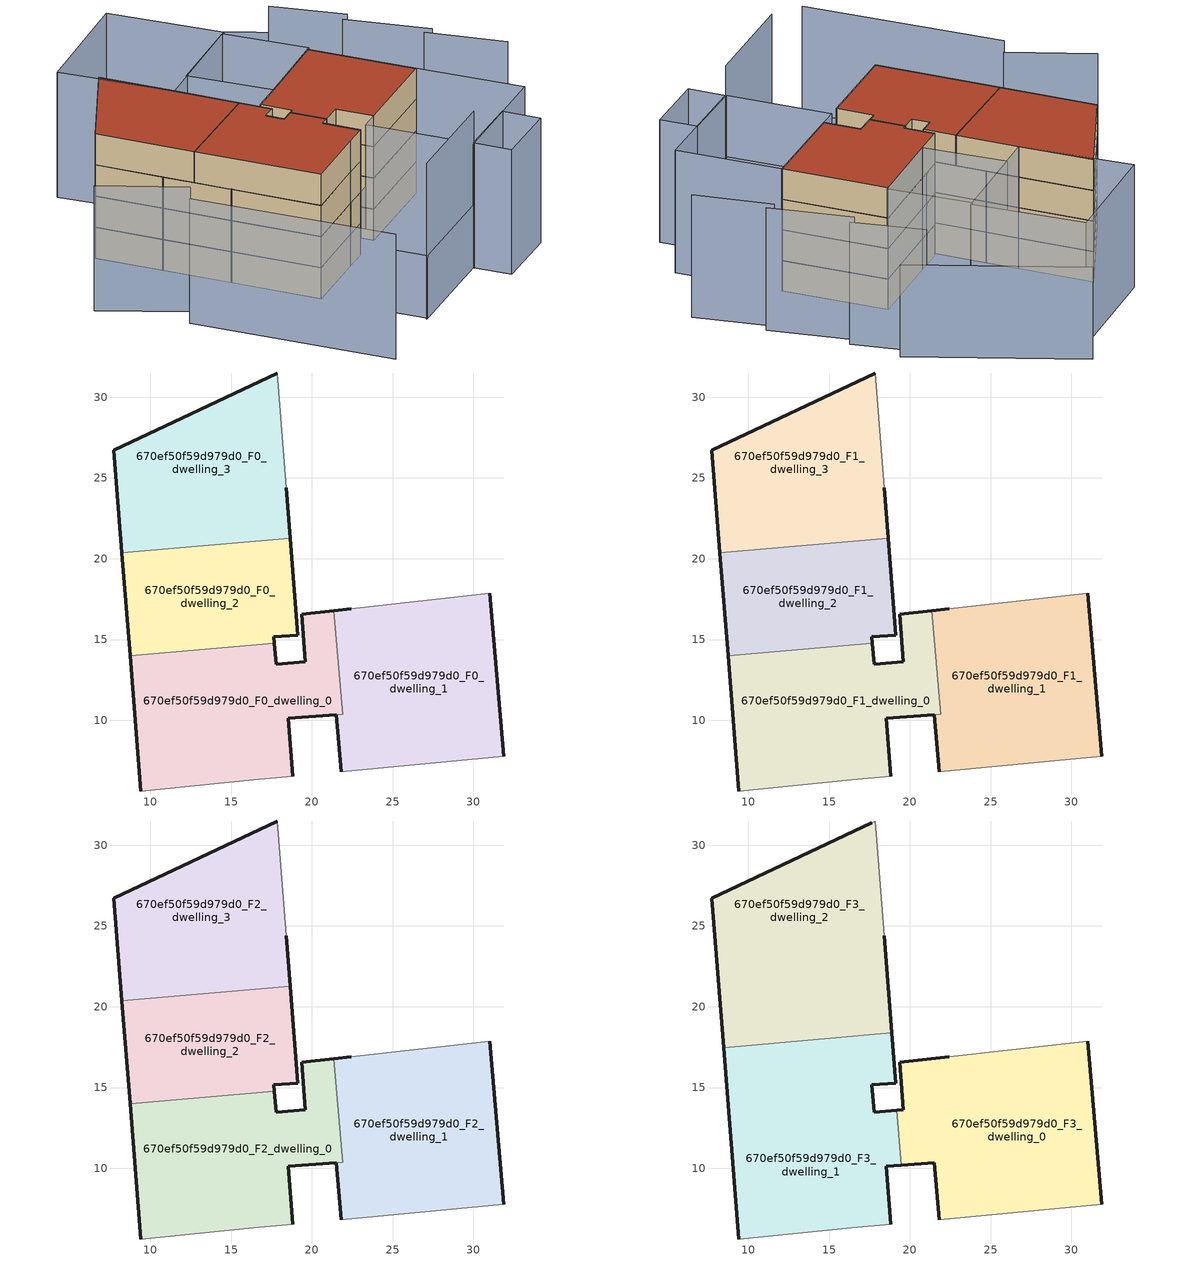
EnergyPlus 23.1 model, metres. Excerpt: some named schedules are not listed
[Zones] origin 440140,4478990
670ef50f59d979d0_F0_dwelling_0
 floor ground (EU_floor_Construction): 18.82,6.55 18.55,10.11 21.93,10.36 21.37,16.79 19.38,16.58 19.59,13.62 17.78,13.46 17.68,14.78 8.74,14 9.41,5.62 16.41,6.32 z0
 wall outside (EU_wall_Construction): 21.52,10.33 18.55,10.11 18.82,6.55 / 9.41,5.62 8.74,14 / 17.68,14.78 17.78,13.46 19.59,13.62 19.38,16.58 21.37,16.79 z0:3
 wall adiabatic (EU_wall_Construction): 18.82,6.55 16.41,6.32 9.41,5.62 z0:3
 wall to 670ef50f59d979d0_F0_dwelling_2 (EU_wall_Construction): 8.74,14 17.68,14.78 z0:3
 wall to 670ef50f59d979d0_F0_dwelling_1 (EU_wall_Construction): 21.37,16.79 21.93,10.36 21.52,10.33 z0:3
670ef50f59d979d0_F0_dwelling_1
 floor ground (EU_floor_Construction): 31.88,7.79 31.01,17.87 22.44,16.9 21.37,16.79 21.93,10.36 21.53,10.33 21.82,6.82 z0
 wall outside (EU_wall_Construction): 21.37,16.79 22.44,16.9 / 31.01,17.87 31.88,7.79 / 21.82,6.82 21.53,10.33 z0:3
 wall adiabatic (EU_wall_Construction): 22.44,16.9 31.01,17.87 / 31.88,7.79 21.82,6.82 z0:3
670ef50f59d979d0_F0_dwelling_2
 floor ground (EU_floor_Construction): 19.11,15.27 18.66,21.28 8.24,20.37 8.74,14 17.68,14.78 17.65,15.17 z0
 wall outside (EU_wall_Construction): 8.74,14 8.24,20.37 / 18.66,21.28 19.11,15.27 17.65,15.17 17.68,14.78 z0:3
 wall to 670ef50f59d979d0_F0_dwelling_3 (EU_wall_Construction): 8.24,20.37 18.66,21.28 z0:3
670ef50f59d979d0_F0_dwelling_3
 floor ground (EU_floor_Construction): 18.66,21.28 18.42,24.39 17.85,31.5 7.73,26.71 8.24,20.37 z0
 wall outside (EU_wall_Construction): 8.24,20.37 7.73,26.71 17.85,31.5 / 18.42,24.39 18.66,21.28 z0:3
 wall adiabatic (EU_wall_Construction): 17.85,31.5 18.42,24.39 z0:3
670ef50f59d979d0_F1_dwelling_0
 floor to 670ef50f59d979d0_F0_dwelling_0 (EU_floor_Construction): 18.82,6.55 18.55,10.11 21.93,10.36 21.37,16.79 19.38,16.58 19.59,13.62 17.78,13.46 17.68,14.78 8.74,14 9.41,5.62 16.4,6.32 z3
 wall outside (EU_wall_Construction): 21.52,10.33 18.55,10.11 18.82,6.55 / 9.41,5.62 8.74,14 / 17.68,14.78 17.78,13.46 19.59,13.62 19.38,16.58 21.37,16.79 z3:6
 wall adiabatic (EU_wall_Construction): 18.82,6.55 16.41,6.32 9.41,5.62 z3:6
 wall to 670ef50f59d979d0_F1_dwelling_2 (EU_wall_Construction): 8.74,14 17.68,14.78 z3:6
 wall to 670ef50f59d979d0_F1_dwelling_1 (EU_wall_Construction): 21.37,16.79 21.93,10.36 21.52,10.33 z3:6
670ef50f59d979d0_F1_dwelling_1
 floor to 670ef50f59d979d0_F0_dwelling_1 (EU_floor_Construction): 31.88,7.79 31,17.87 22.44,16.9 21.37,16.79 21.93,10.36 21.52,10.33 21.82,6.82 z3
 wall outside (EU_wall_Construction): 21.37,16.79 22.44,16.9 / 31.01,17.87 31.88,7.79 / 21.82,6.82 21.53,10.33 z3:6
 wall adiabatic (EU_wall_Construction): 22.44,16.9 31.01,17.87 / 31.88,7.79 21.82,6.82 z3:6
670ef50f59d979d0_F1_dwelling_2
 floor to 670ef50f59d979d0_F0_dwelling_2 (EU_floor_Construction): 19.11,15.27 18.66,21.28 8.24,20.37 8.74,14 17.68,14.78 17.65,15.17 z3
 wall outside (EU_wall_Construction): 8.74,14 8.24,20.37 / 18.66,21.28 19.11,15.27 17.65,15.17 17.68,14.78 z3:6
 wall to 670ef50f59d979d0_F1_dwelling_3 (EU_wall_Construction): 8.24,20.37 18.66,21.28 z3:6
670ef50f59d979d0_F1_dwelling_3
 floor to 670ef50f59d979d0_F0_dwelling_3 (EU_floor_Construction): 18.66,21.28 18.42,24.39 17.85,31.5 7.73,26.71 8.24,20.37 z3
 wall outside (EU_wall_Construction): 8.24,20.37 7.73,26.71 17.85,31.5 / 18.42,24.39 18.66,21.28 z3:6
 wall adiabatic (EU_wall_Construction): 17.85,31.5 18.42,24.39 z3:6
670ef50f59d979d0_F2_dwelling_0
 floor to 670ef50f59d979d0_F1_dwelling_0 (EU_floor_Construction): 18.82,6.55 18.55,10.11 21.93,10.36 21.37,16.79 19.38,16.58 19.59,13.62 17.78,13.46 17.68,14.78 8.74,14 9.41,5.62 16.4,6.32 z6
 wall outside (EU_wall_Construction): 21.52,10.33 18.55,10.11 18.82,6.55 / 9.41,5.62 8.74,14 / 17.68,14.78 17.78,13.46 19.59,13.62 19.38,16.58 21.37,16.79 z6:9
 wall adiabatic (EU_wall_Construction): 18.82,6.55 16.41,6.32 9.41,5.62 z6:9
 wall to 670ef50f59d979d0_F2_dwelling_2 (EU_wall_Construction): 8.74,14 17.68,14.78 z6:9
 wall to 670ef50f59d979d0_F2_dwelling_1 (EU_wall_Construction): 21.37,16.79 21.93,10.36 21.52,10.33 z6:9
670ef50f59d979d0_F2_dwelling_1
 floor to 670ef50f59d979d0_F1_dwelling_1 (EU_floor_Construction): 31.88,7.79 31,17.87 22.44,16.9 21.37,16.79 21.93,10.36 21.52,10.33 21.82,6.82 z6
 wall outside (EU_wall_Construction): 21.37,16.79 22.44,16.9 / 31.01,17.87 31.88,7.79 / 21.82,6.82 21.53,10.33 z6:9
 wall adiabatic (EU_wall_Construction): 22.44,16.9 31.01,17.87 / 31.88,7.79 21.82,6.82 z6:9
670ef50f59d979d0_F2_dwelling_2
 floor to 670ef50f59d979d0_F1_dwelling_2 (EU_floor_Construction): 19.11,15.27 18.66,21.28 8.24,20.37 8.74,14 17.68,14.78 17.65,15.17 z6
 wall outside (EU_wall_Construction): 8.74,14 8.24,20.37 / 18.66,21.28 19.11,15.27 17.65,15.17 17.68,14.78 z6:9
 wall to 670ef50f59d979d0_F2_dwelling_3 (EU_wall_Construction): 8.24,20.37 18.66,21.28 z6:9
670ef50f59d979d0_F2_dwelling_3
 floor to 670ef50f59d979d0_F1_dwelling_3 (EU_floor_Construction): 18.66,21.28 18.42,24.39 17.85,31.5 7.73,26.71 8.24,20.37 z6
 wall outside (EU_wall_Construction): 8.24,20.37 7.73,26.71 17.85,31.5 / 18.42,24.39 18.66,21.28 z6:9
 wall adiabatic (EU_wall_Construction): 17.85,31.5 18.42,24.39 z6:9
670ef50f59d979d0_F3_dwelling_0
 floor to 670ef50f59d979d0_F2_dwelling_0 (EU_floor_Construction): 21.93,10.36 21.37,16.78 19.38,16.58 19.59,13.62 19.18,13.59 19.47,10.18 z9
 floor to 670ef50f59d979d0_F2_dwelling_1 (EU_floor_Construction): 31.88,7.79 31,17.87 22.44,16.9 21.37,16.78 21.93,10.36 21.52,10.33 21.82,6.82 z9
 wall outside (EU_wall_Construction): 31.01,17.87 31.88,7.79 / 21.82,6.82 21.53,10.33 19.47,10.18 / 19.18,13.59 19.59,13.62 19.38,16.58 22.44,16.9 z9:12
 wall adiabatic (EU_wall_Construction): 22.44,16.9 31.01,17.87 / 31.88,7.79 21.82,6.82 z9:12
 wall to 670ef50f59d979d0_F3_dwelling_1 (EU_wall_Construction): 19.47,10.18 19.18,13.59 z9:12
 roof outside (EU_roof_Construction): 31.01,17.87 31.88,7.79 21.82,6.82 21.53,10.33 19.47,10.18 19.18,13.59 19.59,13.62 19.38,16.58 22.44,16.9 z12
670ef50f59d979d0_F3_dwelling_1
 floor to 670ef50f59d979d0_F2_dwelling_0 (EU_floor_Construction): 18.82,6.55 18.55,10.11 19.47,10.18 19.18,13.59 17.78,13.46 17.68,14.78 8.75,14 9.41,5.62 16.4,6.32 z9
 floor to 670ef50f59d979d0_F2_dwelling_2 (EU_floor_Construction): 19.11,15.27 18.88,18.38 8.47,17.48 8.75,14 17.68,14.78 17.65,15.17 z9
 wall outside (EU_wall_Construction): 19.47,10.18 18.55,10.11 18.82,6.55 / 9.41,5.62 8.47,17.48 / 18.88,18.38 19.11,15.27 17.65,15.17 17.78,13.46 19.18,13.59 z9:12
 wall adiabatic (EU_wall_Construction): 18.82,6.55 16.41,6.32 9.41,5.62 z9:12
 wall to 670ef50f59d979d0_F3_dwelling_2 (EU_wall_Construction): 8.47,17.48 18.88,18.38 z9:12
 roof outside (EU_roof_Construction): 18.88,18.38 19.11,15.27 17.65,15.17 17.78,13.46 19.18,13.59 19.47,10.18 18.55,10.11 18.82,6.55 16.41,6.32 9.41,5.62 8.47,17.48 z12
670ef50f59d979d0_F3_dwelling_2
 floor to 670ef50f59d979d0_F2_dwelling_2 (EU_floor_Construction): 18.88,18.38 18.66,21.28 8.24,20.37 8.47,17.48 z9
 floor to 670ef50f59d979d0_F2_dwelling_3 (EU_floor_Construction): 18.66,21.28 18.42,24.39 17.85,31.5 7.73,26.71 8.24,20.37 z9
 wall outside (EU_wall_Construction): 18.42,24.39 18.88,18.38 / 8.47,17.48 7.73,26.71 17.63,31.39 z9:12
 wall adiabatic (EU_wall_Construction): 17.63,31.39 17.85,31.5 18.42,24.39 z9:12
 roof outside (EU_roof_Construction): 17.85,31.5 18.42,24.39 18.88,18.38 8.47,17.48 7.73,26.71 17.63,31.39 z12
shading: 27.61,-2.7 32.72,-2.27 / 38.93,23.07 31.68,38.45 z0:9; -0.03,13.59 1.75,-5.49 / -1.49,22.1 2.06,14.57 / 40.19,3.11 38.55,10.4 / 39.52,10.12 37.7,17.89 / 38.76,18 37.1,24.78 / 20.92,-3.31 27.61,-2.7 / 27.61,-2.7 27.93,-6.29 / 27.93,-6.29 21.24,-6.89 / 21.24,-6.89 20.92,-3.31 / 20.9,-3.4 19.94,6.65 / 19.94,6.65 31.88,7.79 / 31.88,7.79 32.84,-2.27 / 32.84,-2.27 20.9,-3.4 / 31.27,17.9 22.44,16.9 / 22.44,16.9 21.54,24.84 / 21.54,24.84 30.37,25.85 / 30.37,25.85 31.27,17.9 / 30.73,25.89 18.42,24.39 / 18.42,24.39 17.11,35.14 / 17.11,35.14 29.42,36.64 / 29.42,36.64 30.73,25.89 z0:12; 10,-4.33 21.06,-3.28 z0:15; 20.92,-3.31 10.22,-4.31 / 10.22,-4.31 9.29,5.65 / 9.29,5.65 19.98,6.66 / 19.98,6.66 20.92,-3.31 z0:6
[Building]
EU S2 Campaign: North Axis=0; Terrain=City; Solar Distribution=FullExterior
[Site:Location]
Madrid: Latitude=40.5; Longitude=-3.5; Time Zone=1; Elevation=609
[SizingPeriod:WeatherFileDays]
AnnualSizingPeriod: Begin Month=1; Begin Day of Month=1; End Month=12; End Day of Month=31; Day of Week for Start Day=Monday; Use Weather File Daylight Saving Period=No; Use Weather File Rain and Snow Indicators=No
[MATERIAL]
EU_InternalMass_Material: Roughness=MediumRough; Thickness=0.1; Conductivity=1; Density=1800; Specific Heat=900; Thermal Absorptance=0.9; Solar Absorptance=0.7; Visible Absorptance=0.7
[MATERIAL:NOMASS] Roughness=MediumRough; Thermal Absorptance=0.9; Solar Absorptance=0.7; Visible Absorptance=0.7
Name | Thermal Resistance
EU_wall_NoMass | 1.60022
EU_roof_NoMass | 1.57597
EU_floor_NoMass | 0.470652
[CONSTRUCTION]
EU_wall_Construction: EU_wall_NoMass
EU_roof_Construction: EU_roof_NoMass
EU_floor_Construction: EU_floor_NoMass
EU_InternalMass_Construction: EU_InternalMass_Material
[ZONE] Type=1; Multiplier=1; Ceiling Height=autocalculate; Floor Area=autocalculate; Part of Total Floor Area=Yes
Name | Volume
670ef50f59d979d0_F0_dwelling_0; 670ef50f59d979d0_F1_dwelling_0; 670ef50f59d979d0_F2_dwelling_0 | 287.693
670ef50f59d979d0_F3_dwelling_0 | 339.683
670ef50f59d979d0_F0_dwelling_1 | 296.305
670ef50f59d979d0_F1_dwelling_1; 670ef50f59d979d0_F2_dwelling_1 | 296.306
670ef50f59d979d0_F3_dwelling_1 | 351.859
670ef50f59d979d0_F0_dwelling_2 | 198.544
670ef50f59d979d0_F1_dwelling_2; 670ef50f59d979d0_F2_dwelling_2 | 198.545
670ef50f59d979d0_F3_dwelling_2 | 351.846
670ef50f59d979d0_F0_dwelling_3; 670ef50f59d979d0_F1_dwelling_3; 670ef50f59d979d0_F2_dwelling_3 | 260.859
[INTERNALMASS] Construction=EU_InternalMass_Construction
Name | Zone or ZoneList | Surface Area
670ef50f59d979d0_F0_dwelling_0_EU_InternalMass | 670ef50f59d979d0_F0_dwelling_0 | 95.9002
670ef50f59d979d0_F0_dwelling_1_EU_InternalMass | 670ef50f59d979d0_F0_dwelling_1 | 98.771
670ef50f59d979d0_F0_dwelling_2_EU_InternalMass | 670ef50f59d979d0_F0_dwelling_2 | 66.1814
670ef50f59d979d0_F0_dwelling_3_EU_InternalMass | 670ef50f59d979d0_F0_dwelling_3 | 86.9531
670ef50f59d979d0_F1_dwelling_0_EU_InternalMass | 670ef50f59d979d0_F1_dwelling_0 | 95.9002
670ef50f59d979d0_F1_dwelling_1_EU_InternalMass | 670ef50f59d979d0_F1_dwelling_1 | 98.771
670ef50f59d979d0_F1_dwelling_2_EU_InternalMass | 670ef50f59d979d0_F1_dwelling_2 | 66.1814
670ef50f59d979d0_F1_dwelling_3_EU_InternalMass | 670ef50f59d979d0_F1_dwelling_3 | 86.9531
670ef50f59d979d0_F2_dwelling_0_EU_InternalMass | 670ef50f59d979d0_F2_dwelling_0 | 95.9002
670ef50f59d979d0_F2_dwelling_1_EU_InternalMass | 670ef50f59d979d0_F2_dwelling_1 | 98.771
670ef50f59d979d0_F2_dwelling_2_EU_InternalMass | 670ef50f59d979d0_F2_dwelling_2 | 66.1814
670ef50f59d979d0_F2_dwelling_3_EU_InternalMass | 670ef50f59d979d0_F2_dwelling_3 | 86.9531
670ef50f59d979d0_F3_dwelling_0_EU_InternalMass | 670ef50f59d979d0_F3_dwelling_0 | 113.228
670ef50f59d979d0_F3_dwelling_1_EU_InternalMass | 670ef50f59d979d0_F3_dwelling_1 | 117.288
670ef50f59d979d0_F3_dwelling_2_EU_InternalMass | 670ef50f59d979d0_F3_dwelling_2 | 117.284
[OTHEREQUIPMENT] Fuel Type=Electricity; Design Level Calculation Method=Watts/Area; Power per Zone Floor Area=1; Fraction Latent=0; Fraction Radiant=0; Fraction Lost=0; Carbon Dioxide Generation Rate=0; EndUse Subcategory=EU_Step8_InternalGains
Name | Zone or ZoneList or Space or SpaceList | Schedule
EU_Step8_InternalGain_670ef50f59d979d0_F0_dwelling_0_f000 | 670ef50f59d979d0_F0_dwelling_0 | EU_Step8_GainSchedule_670ef50f59d979d0_F0_dwelling_0_f000
EU_Step8_InternalGain_670ef50f59d979d0_F0_dwelling_1_f000 | 670ef50f59d979d0_F0_dwelling_1 | EU_Step8_GainSchedule_670ef50f59d979d0_F0_dwelling_1_f000
EU_Step8_InternalGain_670ef50f59d979d0_F0_dwelling_2_f000 | 670ef50f59d979d0_F0_dwelling_2 | EU_Step8_GainSchedule_670ef50f59d979d0_F0_dwelling_2_f000
EU_Step8_InternalGain_670ef50f59d979d0_F0_dwelling_3_f000 | 670ef50f59d979d0_F0_dwelling_3 | EU_Step8_GainSchedule_670ef50f59d979d0_F0_dwelling_3_f000
EU_Step8_InternalGain_670ef50f59d979d0_F1_dwelling_0_f000 | 670ef50f59d979d0_F1_dwelling_0 | EU_Step8_GainSchedule_670ef50f59d979d0_F1_dwelling_0_f000
EU_Step8_InternalGain_670ef50f59d979d0_F1_dwelling_1_f000 | 670ef50f59d979d0_F1_dwelling_1 | EU_Step8_GainSchedule_670ef50f59d979d0_F1_dwelling_1_f000
EU_Step8_InternalGain_670ef50f59d979d0_F1_dwelling_2_f000 | 670ef50f59d979d0_F1_dwelling_2 | EU_Step8_GainSchedule_670ef50f59d979d0_F1_dwelling_2_f000
EU_Step8_InternalGain_670ef50f59d979d0_F1_dwelling_3_f000 | 670ef50f59d979d0_F1_dwelling_3 | EU_Step8_GainSchedule_670ef50f59d979d0_F1_dwelling_3_f000
EU_Step8_InternalGain_670ef50f59d979d0_F2_dwelling_0_f000 | 670ef50f59d979d0_F2_dwelling_0 | EU_Step8_GainSchedule_670ef50f59d979d0_F2_dwelling_0_f000
EU_Step8_InternalGain_670ef50f59d979d0_F2_dwelling_1_f000 | 670ef50f59d979d0_F2_dwelling_1 | EU_Step8_GainSchedule_670ef50f59d979d0_F2_dwelling_1_f000
EU_Step8_InternalGain_670ef50f59d979d0_F2_dwelling_2_f000 | 670ef50f59d979d0_F2_dwelling_2 | EU_Step8_GainSchedule_670ef50f59d979d0_F2_dwelling_2_f000
EU_Step8_InternalGain_670ef50f59d979d0_F2_dwelling_3_f000 | 670ef50f59d979d0_F2_dwelling_3 | EU_Step8_GainSchedule_670ef50f59d979d0_F2_dwelling_3_f000
EU_Step8_InternalGain_670ef50f59d979d0_F3_dwelling_0_f000 | 670ef50f59d979d0_F3_dwelling_0 | EU_Step8_GainSchedule_670ef50f59d979d0_F3_dwelling_0_f000
EU_Step8_InternalGain_670ef50f59d979d0_F3_dwelling_1_f000 | 670ef50f59d979d0_F3_dwelling_1 | EU_Step8_GainSchedule_670ef50f59d979d0_F3_dwelling_1_f000
EU_Step8_InternalGain_670ef50f59d979d0_F3_dwelling_2_f000 | 670ef50f59d979d0_F3_dwelling_2 | EU_Step8_GainSchedule_670ef50f59d979d0_F3_dwelling_2_f000
[ZONEVENTILATION:DESIGNFLOWRATE] Schedule=EU_AlwaysOn; Design Flow Rate Calculation Method=AirChanges/Hour; Air Changes per Hour=0.480704; Ventilation Type=Natural; Fan Pressure Rise=0; Fan Total Efficiency=1; Constant Term Coefficient=1; Temperature Term Coefficient=0; Velocity Term Coefficient=0; Velocity Squared Term Coefficient=0; Minimum Indoor Temperature=-100; Maximum Indoor Temperature=100; Delta Temperature=-100; Minimum Outdoor Temperature=-100; Maximum Outdoor Temperature=100; Maximum Wind Speed=40
Name | Zone or ZoneList or Space or SpaceList
EU_ConstantAir_670ef50f59d979d0_F0_dwelling_0 | 670ef50f59d979d0_F0_dwelling_0
EU_ConstantAir_670ef50f59d979d0_F0_dwelling_1 | 670ef50f59d979d0_F0_dwelling_1
EU_ConstantAir_670ef50f59d979d0_F0_dwelling_2 | 670ef50f59d979d0_F0_dwelling_2
EU_ConstantAir_670ef50f59d979d0_F0_dwelling_3 | 670ef50f59d979d0_F0_dwelling_3
EU_ConstantAir_670ef50f59d979d0_F1_dwelling_0 | 670ef50f59d979d0_F1_dwelling_0
EU_ConstantAir_670ef50f59d979d0_F1_dwelling_1 | 670ef50f59d979d0_F1_dwelling_1
EU_ConstantAir_670ef50f59d979d0_F1_dwelling_2 | 670ef50f59d979d0_F1_dwelling_2
EU_ConstantAir_670ef50f59d979d0_F1_dwelling_3 | 670ef50f59d979d0_F1_dwelling_3
EU_ConstantAir_670ef50f59d979d0_F2_dwelling_0 | 670ef50f59d979d0_F2_dwelling_0
EU_ConstantAir_670ef50f59d979d0_F2_dwelling_1 | 670ef50f59d979d0_F2_dwelling_1
EU_ConstantAir_670ef50f59d979d0_F2_dwelling_2 | 670ef50f59d979d0_F2_dwelling_2
EU_ConstantAir_670ef50f59d979d0_F2_dwelling_3 | 670ef50f59d979d0_F2_dwelling_3
EU_ConstantAir_670ef50f59d979d0_F3_dwelling_0 | 670ef50f59d979d0_F3_dwelling_0
EU_ConstantAir_670ef50f59d979d0_F3_dwelling_1 | 670ef50f59d979d0_F3_dwelling_1
EU_ConstantAir_670ef50f59d979d0_F3_dwelling_2 | 670ef50f59d979d0_F3_dwelling_2
[HVACTEMPLATE:THERMOSTAT] Constant Heating Setpoint=20; Constant Cooling Setpoint=50
EU_HeatOnly_670ef50f59d979d0_F0_dwelling_0; EU_HeatOnly_670ef50f59d979d0_F0_dwelling_1; EU_HeatOnly_670ef50f59d979d0_F0_dwelling_2; EU_HeatOnly_670ef50f59d979d0_F0_dwelling_3; EU_HeatOnly_670ef50f59d979d0_F1_dwelling_0; EU_HeatOnly_670ef50f59d979d0_F1_dwelling_1; EU_HeatOnly_670ef50f59d979d0_F1_dwelling_2; EU_HeatOnly_670ef50f59d979d0_F1_dwelling_3; EU_HeatOnly_670ef50f59d979d0_F2_dwelling_0; EU_HeatOnly_670ef50f59d979d0_F2_dwelling_1; EU_HeatOnly_670ef50f59d979d0_F2_dwelling_2; EU_HeatOnly_670ef50f59d979d0_F2_dwelling_3; EU_HeatOnly_670ef50f59d979d0_F3_dwelling_0; EU_HeatOnly_670ef50f59d979d0_F3_dwelling_1; EU_HeatOnly_670ef50f59d979d0_F3_dwelling_2
[HVACTEMPLATE:ZONE:IDEALLOADSAIRSYSTEM] System Availability Schedule=EU_AlwaysOn; Maximum Heating Supply Air Temperature=50; Minimum Cooling Supply Air Temperature=13; Maximum Heating Supply Air Humidity Ratio=0.0156; Minimum Cooling Supply Air Humidity Ratio=0.0077; Heating Limit=NoLimit; Cooling Limit=NoLimit; Heating Availability Schedule=EU_AlwaysOn; Cooling Availability Schedule=EU_CoolingOff; Dehumidification Control Type=ConstantSensibleHeatRatio; Cooling Sensible Heat Ratio=0.7; Dehumidification Setpoint=60; Humidification Control Type=None; Humidification Setpoint=30; Outdoor Air Method=None; Outdoor Air Flow Rate per Person=0.00944; Outdoor Air Flow Rate per Zone Floor Area=0; Outdoor Air Flow Rate per Zone=0; Demand Controlled Ventilation Type=None; Outdoor Air Economizer Type=NoEconomizer; Heat Recovery Type=None; Sensible Heat Recovery Effectiveness=0.7; Latent Heat Recovery Effectiveness=0.65
Name | Template Thermostat
670ef50f59d979d0_F0_dwelling_0 | EU_HeatOnly_670ef50f59d979d0_F0_dwelling_0
670ef50f59d979d0_F0_dwelling_1 | EU_HeatOnly_670ef50f59d979d0_F0_dwelling_1
